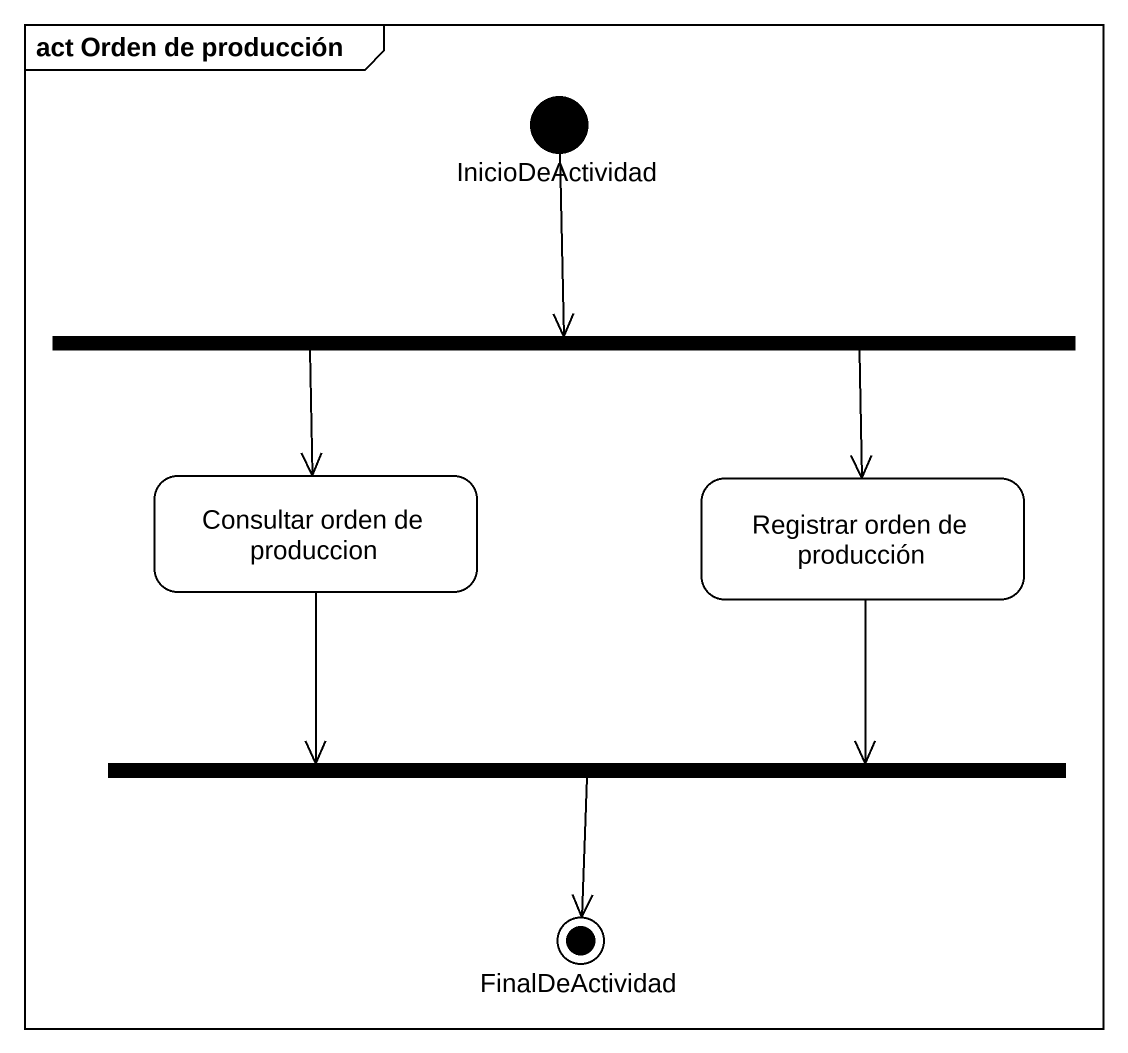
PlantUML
@startuml
mainframe act Orden de producción
hide empty description
state InicioDeActividad <<start>>
state fork1 <<fork>>
state "Consultar orden de produccion" as Consultar_orden_de
state "Registrar orden de producción" as Registrar_orden_de
state fork2 <<join>>
state FinalDeActividad <<end>>
InicioDeActividad --> fork1
fork1 --> Consultar_orden_de
fork1 --> Registrar_orden_de
Consultar_orden_de --> fork2
Registrar_orden_de --> fork2
fork2 --> FinalDeActividad
@enduml
